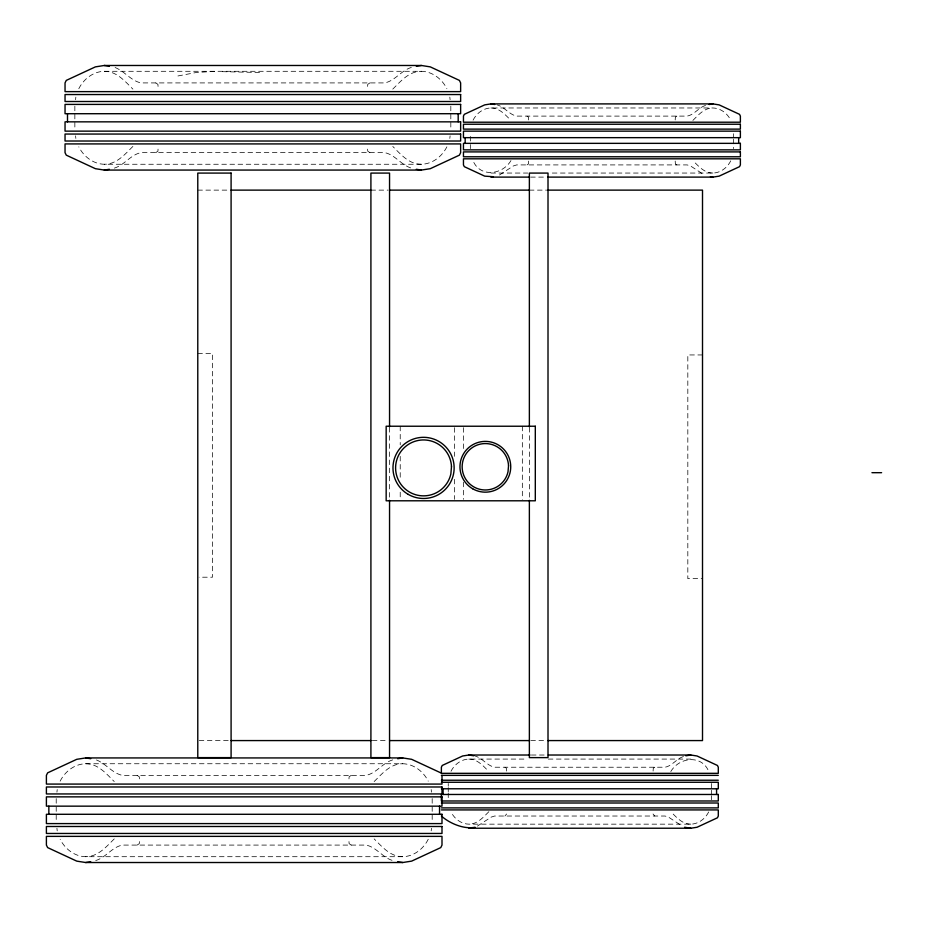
<?xml version="1.0" encoding="UTF-8"?>
<svg xmlns="http://www.w3.org/2000/svg" width="928" height="928" viewBox="0 0 928 928"><rect width="100%" height="100%" fill="white"/><g stroke="black" fill="none" stroke-linecap="round" stroke-linejoin="round"><path stroke-width="0.7" stroke-dasharray="4.64 3.48" d="M75.574 99.714L75.852 97.138M56.933 792.152L57.211 789.577M449.825 138.423L450.103 135.848M431.184 830.862L431.462 828.286M506.63 813.995L504.913 816.025M78.799 88.728C83.648 79.031 93.183 71.526 104.284 71.294L421.393 71.294C432.494 71.526 442.03 79.031 446.878 88.728M446.878 146.833C442.03 156.519 432.494 164.024 421.393 164.256L104.284 164.256C93.183 164.024 83.648 156.519 78.799 146.833M473.083 120.176C476.482 113.39 483.152 108.135 490.935 107.973L712.901 107.973C720.685 108.135 727.355 113.39 730.742 120.176M60.158 781.167C65.006 771.481 74.542 763.976 85.643 763.744L402.752 763.744C413.853 763.976 423.388 771.481 428.237 781.167M730.742 160.846C727.355 167.632 720.685 172.875 712.901 173.049L549.248 173.049M451.008 771.284C454.407 764.51 461.077 759.255 468.849 759.081L527.162 759.081M428.237 839.272C423.388 848.969 413.853 856.474 402.752 856.706L85.643 856.706C74.542 856.474 65.006 848.969 60.158 839.272M708.667 811.954C705.28 818.74 698.598 823.994 690.826 824.157L468.849 824.157C461.077 823.994 454.407 818.74 451.008 811.954M132.89 146.45C124.839 154.35 116.65 164.349 104.284 164.256M392.788 89.1C400.838 81.2 409.028 71.201 421.393 71.294M510.957 160.579C502.628 174.87 480.182 177.84 473.083 160.846M692.88 120.431C698.517 114.91 704.259 107.903 712.901 107.973M114.248 838.9C106.198 846.8 98.008 856.799 85.643 856.706M374.146 781.55C382.197 773.65 390.386 763.651 402.752 763.744M488.87 811.698C483.233 817.22 477.502 824.226 468.849 824.157M670.805 771.551C679.134 757.26 701.58 754.29 708.667 771.284M114.364 168.107C124.445 165.138 130.778 154.524 141.079 152.644L384.598 152.644C394.899 154.524 401.232 165.138 411.324 168.107M411.324 67.454C401.232 70.412 394.899 81.038 384.598 82.917L141.079 82.917C130.407 80.817 123.749 69.855 113.181 66.874M499.473 175.009L513.254 165.996L516.687 164.917L687.149 164.917L690.583 165.996L704.364 175.009M705.524 105.444C698.598 107.509 694.26 114.852 687.149 116.104L516.687 116.104C509.217 114.631 504.554 106.964 497.153 104.876M95.723 860.546C105.804 857.588 112.137 846.962 122.438 845.083L365.957 845.083C376.258 846.962 382.591 857.588 392.672 860.546M392.672 759.893C382.591 762.862 376.258 773.476 365.957 775.356L122.438 775.356C111.766 773.256 105.108 762.306 94.54 759.313M477.398 826.117L491.179 817.116L494.612 816.025L665.063 816.025L668.496 817.116L682.277 826.117M683.437 756.552C676.524 758.628 672.174 765.96 665.063 767.224L494.612 767.224C487.142 765.751 482.479 758.072 475.078 755.984M177.944 75.968L196.342 72.477L216.073 71.294M369.878 82.917L367.755 84.367L367.43 89.308M155.8 152.644L157.922 151.183L158.247 146.253M676.848 116.104L675.364 117.125L675.132 120.849M526.988 164.917L528.473 163.896L528.705 160.161M351.236 775.356L349.114 776.817L348.789 781.747M137.158 845.083L139.281 843.633L139.606 838.692M654.762 767.224L653.277 768.233L653.045 771.968M490.935 173.049L527.754 173.049M530.619 177.109L546.43 177.109M197.78 190.124L229.645 190.124M370.91 190.124L388.124 190.124M529.366 190.124L546.58 190.124M197.78 353.498L212.454 353.498L212.454 577.204L199.114 577.204M702.508 354.948L687.822 354.948L687.822 578.654L702.508 578.654M199.218 740.579L229.645 740.579M372.348 740.579L388.124 740.579M530.804 740.579L546.58 740.579M531.384 755.021L546.882 755.021M548.297 759.081L690.826 759.081M222.442 71.676L262.844 72.558M490.935 107.973C499.577 107.903 505.319 114.91 510.957 120.431M526.988 116.104L528.473 117.125L528.705 120.849M104.284 71.294C116.65 71.201 124.839 81.2 132.89 89.1M155.8 82.917L157.922 84.367L158.247 89.308M676.848 164.917L675.364 163.896L675.132 160.161M712.901 173.049C704.259 173.107 698.517 166.112 692.88 160.579M369.878 152.644L367.755 151.183L367.43 146.253M421.393 164.256C409.028 164.349 400.838 154.35 392.788 146.45M468.849 759.081C477.502 759.023 483.233 766.018 488.87 771.551M504.913 767.224L506.398 768.233L506.63 771.968M654.762 816.025L653.045 813.995M690.826 824.157C682.173 824.226 676.442 817.22 670.805 811.698M85.643 763.744C98.008 763.651 106.198 773.65 114.248 781.55M137.158 775.356L139.281 776.817L139.606 781.747M351.236 845.083L349.114 843.633L348.789 838.692M402.752 856.706C390.386 856.799 382.197 846.8 374.146 838.9M449.825 97.138L450.103 99.714M431.184 789.577L431.462 792.152M75.574 135.848L75.852 138.423M56.933 828.286L57.211 830.862M733.503 133.725L733.503 137.796M733.503 139.154L733.503 148.642M711.428 783.487L711.428 788.916M711.428 790.262L711.428 794.333M711.428 795.69L711.428 799.762M529.366 427.53L529.366 499.357M522.336 426.23L522.336 499.357M470.334 136.439L470.334 148.642M463.49 427.657L463.49 450.602M463.49 482.154L463.49 499.357M454.395 427.657L454.395 456.344M454.395 479.289L454.395 499.357M450.822 106.152L450.822 129.398M448.247 783.487L448.247 786.202M448.247 787.559L448.247 791.619M448.247 792.976L448.247 799.762M432.181 798.602L432.181 821.848M400.223 426.23L400.223 444.872M400.223 456.344L400.223 479.289M400.223 492.188L400.223 499.357M389.551 427.53L389.551 498.881M74.855 106.152L74.855 129.398M56.214 798.602L56.214 821.848"/><path stroke-width="1.39" d="M104.284 65.482L95.398 66.874L66.271 80.4L65.041 82.917L65.041 91.628L460.636 91.628L460.636 82.917L459.406 80.4L430.279 66.874L421.393 65.482L104.284 65.482L109.365 66.271M416.312 66.271L421.393 65.482M490.935 103.901L484.706 104.876L464.313 114.341L463.455 116.104L463.455 122.206L740.382 122.206L740.382 116.104L739.523 114.341L719.13 104.876L712.901 103.901L490.935 103.901L494.67 104.481M104.284 170.068L421.393 170.068L430.279 168.687L459.406 155.15L460.636 152.644L460.636 143.921L65.041 143.921L65.041 152.644L66.271 155.15L95.398 168.687L104.284 170.068L109.365 169.279M709.166 104.481L712.901 103.901M547.833 177.109L712.901 177.109L719.13 176.146L739.523 166.669L740.382 164.917L740.382 158.816L463.455 158.816L463.455 164.917L464.313 166.669L484.706 176.146L493.418 176.726M440.765 772.85L411.638 759.313L402.752 757.932L85.643 757.932L76.757 759.313L47.63 772.85L46.4 775.356L46.4 784.079L441.995 784.079L441.995 775.356M397.671 758.721L402.752 757.932M529.981 755.021L468.849 755.021L462.631 755.984L442.238 765.461L441.38 767.224L441.38 773.326L718.295 773.326L718.295 767.224L717.437 765.461L697.044 755.984L690.826 755.021L548.297 755.021M685.85 755.798L690.826 755.021M85.643 862.518L402.752 862.518L411.638 861.126L440.765 847.6L441.995 845.083L441.995 836.372L46.4 836.372L46.4 845.083L47.63 847.6L76.757 861.126L85.643 862.518L90.724 861.729M441.38 816.025C449.326 823.171 463.745 829.562 475.078 827.254M468.849 828.228L690.826 828.228L697.044 827.254L717.437 817.788L718.295 816.025L718.295 809.924L441.38 809.924M490.935 177.109L529.18 177.109M231.095 190.124L370.91 190.124M389.551 190.124L529.366 190.124M548.007 190.124L702.508 190.124L702.508 740.579L548.007 740.579M871.949 472.688L881.6 472.688M231.095 740.579L370.91 740.579M389.551 740.579L529.366 740.579M441.38 775.356L718.295 775.356M441.38 780.239L718.295 780.239M441.38 782.269L718.295 782.269L718.295 788.777L441.38 788.777M441.38 803.01L718.295 803.01L718.295 807.894L441.38 807.894M710.419 176.726L712.901 177.109M416.312 169.279L421.393 170.068M468.849 755.021L473.825 755.798M684.597 827.254L690.826 828.228M85.643 757.932L90.724 758.721M397.671 861.729L402.752 862.518M738.665 137.657L738.665 143.353M716.578 788.777L716.578 794.472M529.366 426.892L529.366 173.084L548.007 173.084L548.007 757.619L529.366 757.619L529.366 500.32M465.172 137.657L465.172 143.353M458.188 113.715L458.188 121.846M443.097 788.777L443.097 794.472M439.547 806.154L439.547 814.285M389.551 426.892L389.551 173.084L370.91 173.084L370.91 757.619L389.551 757.619L389.551 500.32M67.5 113.715L67.5 121.846M48.848 806.154L48.848 814.285M451.495 466.68L450.857 473.953A27.968 27.968 0 0 1 406.534 490.088A27.968 27.968 0 0 1 410.652 443.097A27.968 27.968 0 0 1 451.495 466.68M508.544 465.763L508.01 471.807A23.212 23.212 0 0 1 471.227 485.193A23.212 23.212 0 0 1 474.637 446.194A23.212 23.212 0 0 1 508.544 465.763M460.636 94.54L65.041 94.54L65.041 101.512L460.636 101.512L460.636 94.54M460.636 104.412L65.041 104.412L65.041 113.715L460.636 113.715L460.636 104.412M460.636 121.846L65.041 121.846L65.041 131.138L460.636 131.138L460.636 121.846M740.382 124.236L463.455 124.236L463.455 129.12L740.382 129.12L740.382 124.236M740.382 131.15L463.455 131.15L463.455 137.657L740.382 137.657L740.382 131.15M460.636 134.05L65.041 134.05L65.041 141.021L460.636 141.021L460.636 134.05M740.382 143.353L463.455 143.353L463.455 149.86L740.382 149.86L740.382 143.353M740.382 151.902L463.455 151.902L463.455 156.774L740.382 156.774L740.382 151.902M231.095 173.084L197.78 173.084L197.78 757.619L231.095 757.619L231.095 173.084M535.305 426.23L386.164 426.23L386.164 500.795L535.305 500.795L535.305 426.23M441.995 786.979L46.4 786.979L46.4 793.95L441.995 793.95L441.995 786.979M718.295 794.472L441.38 794.472L441.38 800.98L718.295 800.98L718.295 794.472M441.995 796.862L46.4 796.862L46.4 806.154L441.995 806.154L441.995 796.862M441.995 814.285L46.4 814.285L46.4 823.588L441.995 823.588L441.995 814.285M441.995 826.488L46.4 826.488L46.4 833.46L441.995 833.46L441.995 826.488M472.665 488.766A25.381 25.381 0 0 0 510.736 466.772A25.381 25.381 0 0 0 472.665 444.79A25.381 25.381 0 0 0 472.665 488.766M408.262 494.392A30.589 30.589 0 0 0 454.14 467.898A30.589 30.589 0 0 0 408.262 441.415A30.589 30.589 0 0 0 408.262 494.392"/></g></svg>
